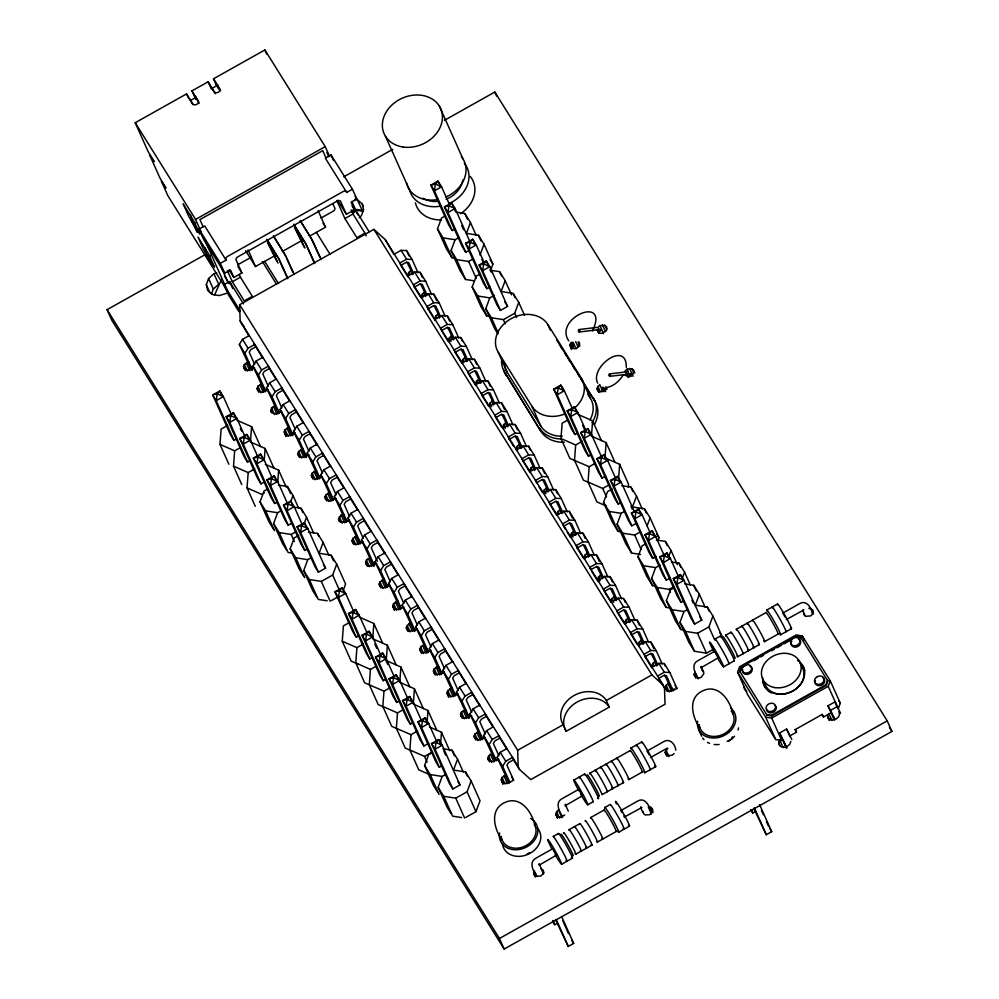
<?xml version="1.0" encoding="UTF-8"?>
<svg xmlns="http://www.w3.org/2000/svg" width="999" height="999" viewBox="0 0 999 999"><rect width="100%" height="100%" fill="white"/><g stroke="black" fill="none" stroke-linecap="round" stroke-linejoin="round"><path stroke-width="1.5" d="M536.513 876.135C533.179 871.153 528.508 861.862 536.038 858.104L552.872 848.663L553.546 850.299M541.57 869.255L539.11 863.735L539.01 865.246L556.493 855.144L552.872 848.663M562.637 816.658C559.303 811.675 554.632 802.384 562.162 798.626L578.995 789.185L579.67 790.821M565.409 805.019L565.134 805.768L582.617 795.666L578.995 789.185M698.426 678.696C695.092 673.713 690.434 664.422 697.951 660.664L714.784 651.223L715.459 652.859M701.198 667.057L700.923 667.807L718.406 657.704L714.784 651.223M228.871 464.248L219.98 444.38L221.129 429.083L227.71 425.399M241.758 484.577L233.504 466.133L234.653 450.836L239.922 447.877M255.282 506.331L247.04 487.887L248.177 472.589L254.757 468.893M250.462 441.983L251.598 426.685L236.938 420.229M264.211 460.676L265.122 448.439L251.785 442.569M277.734 482.43L278.646 470.179L265.309 464.323M357.804 664.01L351.149 661.076L342.257 641.208L343.394 625.898L348.663 622.951M390.559 687.474L383.966 691.158L364.672 682.829L355.781 662.949L356.918 647.652L363.511 643.968M375.711 666.458L370.442 669.405L369.305 684.702L378.196 704.57L383.529 706.917M359.203 617.057L373.863 623.501L372.727 638.798L387.387 645.254L396.278 665.122M417.607 730.968L411.014 734.665L391.72 726.323L382.829 706.455L383.966 691.158M386.251 660.551L387.387 645.254M402.759 709.964L397.49 712.911L396.353 728.209L405.244 748.076L410.577 750.424M387.587 661.138L400.911 667.007L399.775 682.305L414.435 688.761L423.326 708.628M429.433 774.525L418.768 769.829L409.877 749.962L411.014 734.665M414.435 688.761L413.299 704.058L427.972 710.514L436.85 730.381M427.048 722.752L427.972 710.514M440.571 744.505L441.496 732.267L429.495 726.985M594.455 463.773L589.185 466.733L569.88 458.391L560.988 438.524L562.137 423.226L567.407 420.279M582.242 441.283L575.661 444.98L574.512 460.277L583.404 480.144L588.736 482.492M606.256 506.006L596.927 501.898L588.036 482.03L589.185 466.733M577.934 414.373L592.607 420.829L591.458 436.126L606.131 442.582L615.022 462.45M604.982 457.879L606.131 442.582M618.518 479.632L619.655 464.323L606.318 458.466M628.309 487.262L628.546 484.203L619.655 464.323M626.273 367.42C626.985 339.797 589.373 366.945 597.677 383.129M598.451 330.244C598.089 332.942 602.597 330.344 599.974 329.395M226.249 293.419L219.231 295.567L212.437 294.518L207.717 290.522L206.306 284.678L208.591 278.521L213.961 273.726L216.771 272.864M211.476 293.993L213.311 289.073L218.681 284.278L213.961 273.726M252.497 368.057L248.127 370.504L244.056 368.731L243.556 366.658L244.368 364.485L248.739 362.038M266.059 389.785L261.688 392.245L257.617 390.459L257.118 388.399L257.929 386.226L262.3 383.766M277.722 413.211L275.249 413.973L271.179 412.2L270.679 410.127L273.389 406.268L276.923 414.185M285.926 436.563L284.253 431.868L285.052 429.695L289.423 427.235M273.714 529.433L268.906 521.715L260.015 501.848L264.061 490.984L267.457 489.073M306.743 454.995L302.372 457.442L298.301 455.669L297.814 453.596L298.614 451.423L302.984 448.976M286.476 549.887L282.467 543.456L273.576 523.588L277.622 512.724L281.019 510.814M290.472 502.285L292.994 495.492L287.375 486.488L278.384 485.089M320.304 476.723L315.934 479.183L311.875 477.397L311.376 475.337L312.175 473.164L316.558 470.704M303.858 576.373L299.038 568.656L290.16 548.788L294.193 537.924L298.726 535.377M304.033 524.013L306.556 517.232L300.936 508.229L294.942 507.292M331.968 500.149L329.495 500.911L325.437 499.138L324.937 497.065L325.736 494.892L330.12 492.445M412.212 274.6L410.452 270.642L407.742 274.513L408.241 276.573M316.621 596.828L312.6 590.397L303.721 570.529L307.754 559.665L311.164 557.754M454.995 258.204L451.998 257.742L446.378 248.739L437.487 228.871L441.533 218.007L444.93 216.096M308.529 532.03L317.52 533.429L323.139 542.432L319.093 553.296L331.081 555.169L336.7 564.173L345.592 584.04L343.569 589.472M345.542 521.89L340.659 522.277L338.998 520.866L338.499 518.806L341.196 514.935L343.681 514.173M425.774 296.341L424.013 292.382L421.303 296.241L421.803 298.314M474.55 280.869L465.559 279.47L459.94 270.467L451.048 250.599L455.094 239.735L458.491 237.824M303.721 570.529L309.34 579.532L321.316 581.393L332.655 575.037L336.7 564.173M360.989 541.933L356.618 544.38L352.56 542.607L352.06 540.534L352.872 538.361L357.242 535.914M439.348 318.069L437.574 314.111L434.865 317.982L435.364 320.042M455.869 212.113L464.86 213.511L470.479 222.515L466.433 233.379L478.421 235.24L484.04 244.243L492.919 264.111L490.397 270.904M374.563 563.661L370.179 566.121L367.794 565.746L366.121 564.335L365.622 562.275L366.433 560.102L368.319 558.404L371.865 566.321M448.426 339.71L451.136 335.851L452.909 339.81M479.995 255.107L484.04 244.243M489.697 316.358L486.7 315.884L481.081 306.88L472.19 287.013L476.236 276.149L479.645 274.238M388.124 585.402L383.741 587.849L379.682 586.076L379.183 584.003L379.995 581.83L384.365 579.383M466.471 361.538L464.697 357.58L461.988 361.451L462.487 363.511M497.852 333.766L494.642 328.621L485.764 308.753L489.797 297.889L494.33 295.342M490.571 270.254L499.562 271.653L505.182 280.657L501.136 291.521L513.124 293.394L518.743 302.397L524.45 315.16M394.418 610.439L392.744 605.744L393.556 603.571L397.927 601.111M480.032 383.279L478.259 379.32L475.549 383.179L476.048 385.239M485.764 308.753L491.371 317.744L503.359 319.618L514.697 313.261L518.743 302.397M413.349 630.556L408.479 630.943L406.805 629.545L406.306 627.472L409.016 623.613L411.488 622.852M489.123 404.92L491.82 401.049L493.593 405.007M428.808 650.599L426.91 652.297L422.04 652.684L420.367 651.273L419.867 649.213L420.679 647.04L422.577 645.342L426.111 653.259M502.684 426.648L505.382 422.789L507.155 426.748M440.472 674.025L435.601 674.412L433.928 673.014L433.429 670.941L434.24 668.768L438.611 666.321M520.716 448.476L518.943 444.518L516.246 448.389L516.745 450.449M571.578 349.6L569.905 344.892L570.704 342.732M448.676 697.377L446.99 692.682L447.802 690.509L452.172 688.049M534.278 470.217L532.504 466.258L529.807 470.117L530.307 472.177M437.487 791.87L433.466 785.439L424.587 765.559L428.621 754.695L432.03 752.796M469.493 715.808L465.122 718.256L461.051 716.483L460.551 714.41L461.363 712.237L465.734 709.789M543.369 491.845L546.066 487.987L547.839 491.945M451.048 813.598L447.028 807.167L438.149 787.299L442.182 776.435L445.591 774.525M442.957 748.8L451.948 750.199L457.567 759.203L453.521 770.067L465.509 771.94L471.128 780.943L480.019 800.811L475.974 811.675L465.896 817.332M606.768 387.587L604.07 391.458L599.188 391.845L597.527 390.434L597.027 388.361L599.725 384.503L602.684 391.096M483.054 737.537L478.683 739.997L474.612 738.211L474.113 736.151L474.925 733.978L479.295 731.518M556.93 513.586L559.627 509.727L560.814 512.362M438.149 787.299L443.768 796.303L455.744 798.164L467.082 791.807L471.128 780.943M494.717 760.963L492.245 761.725L488.174 759.952L487.674 757.879L490.384 754.02L493.931 761.925M574.962 535.414L573.189 531.456L570.491 535.314L570.991 537.387M621.041 531.793L618.044 531.318L612.424 522.315L603.533 502.447L607.579 491.583L612.112 489.035M502.922 784.315L501.248 779.62L502.047 777.447L506.418 774.987M588.523 557.142L586.763 553.196L584.053 557.055L584.552 559.115M640.596 554.457L631.605 553.059L625.986 544.055L617.095 524.188L621.141 513.324L624.537 511.413M598.114 580.856L597.614 578.783L600.324 574.924L602.085 578.883M621.915 485.689L630.906 487.087L636.525 496.091L632.479 506.955L644.467 508.828L650.087 517.832L658.965 537.699L657.954 540.409M611.176 600.524L613.886 596.665L615.646 600.611M647.052 525.973L650.087 517.832M655.519 586.101L652.522 585.639L646.915 576.635L638.024 556.768L642.07 545.891L645.466 543.993M629.208 622.352L627.447 618.393L624.737 622.252L625.237 624.325M543.556 873.975L541.196 868.705L542.869 870.117L543.369 872.177L542.557 874.35L540.659 876.036L535.789 876.435L534.128 875.024L533.628 872.951L534.428 870.791M557.38 818.306L555.706 813.611L558.416 809.739L561.95 817.657M670.579 608.066L666.096 607.367L660.476 598.364L651.585 578.496L655.631 567.632L660.164 565.084M668.481 557.192L671.003 550.412L665.384 541.408L656.393 539.997M642.782 644.08L641.008 640.134L638.299 643.993L638.798 646.053M683.89 630.007L680.893 629.532L675.274 620.529L666.383 600.661L670.429 589.797L673.826 587.887M682.042 578.933L684.565 572.14L678.945 563.136L671.453 561.975M656.343 665.821L654.57 661.862L652.672 663.561L651.86 665.721L652.359 667.794M713.998 648.9L706.443 653.134L694.455 651.273L688.835 642.27L679.944 622.402L683.99 611.538L687.387 609.627M684.765 583.903L693.756 585.302L699.362 594.305L695.329 605.169L707.317 607.042L712.936 616.046L721.815 635.913L719.717 632.529M674.362 688.848L669.992 691.308L667.594 690.933L665.921 689.522L665.421 687.462L666.233 685.289L668.131 683.603L671.665 691.508M679.944 622.402L685.564 631.405L697.552 633.266L708.89 626.91L712.936 616.046M674.1 753.558L672.202 755.256L667.332 755.644L665.659 754.233L665.159 752.172L667.869 748.313M701.723 670.029L703.396 671.428L703.895 673.501L701.186 677.359L698.713 678.121L694.642 676.335L694.143 674.275L694.954 672.102L697.901 678.696M737.612 672.177L765.634 717.095L771.678 718.044L781.705 740.459L775.674 739.522L747.639 694.605L737.612 672.177L739.647 666.695L796.203 634.952L802.247 635.901L830.281 680.819L840.309 703.246L838.273 708.716L828.246 686.301L830.281 680.819M739.747 671.316L741.37 666.957L795.778 636.413L800.586 637.162L827.846 681.031L826.223 685.401L771.827 715.933L767.007 715.184L739.747 671.316L740.034 671.965L741.37 666.957M732.304 736.787L731.493 738.96L727.122 741.408M790.833 741.495L789.822 744.205L787.449 746.328L784.352 747.277L781.355 746.815L779.27 745.054L778.646 742.469L779.657 739.747L783.191 747.664M767.007 715.184L766.708 714.535L771.528 715.284L825.936 684.752L827.559 680.381L827.846 681.031M214.498 295.105L221.054 280.569A15.609 10.739 -27.8 0 0 221.491 279.483M592.532 330.894C609.889 294.056 553.071 317.994 568.768 340.896M601.96 389.598C600.973 392.769 606.405 389.635 603.034 388.986M251.448 370.254L239.36 344.393L242.495 339.335L249.263 335.539M254.633 367.857L252.073 369.28L244.917 353.284L248.039 348.226L254.807 344.43L255.856 346.778L250.774 349.638L249.213 352.16L254.695 364.41M265.01 391.995L252.922 366.121L256.056 361.064L262.824 357.267M268.194 389.585L265.634 391.021L258.479 375.025L261.601 369.967L268.369 366.171L269.418 368.519L264.335 371.366L262.774 373.901L268.256 386.151M278.571 413.723L266.483 387.862L269.618 382.804L276.386 379.008M281.755 411.326L279.196 412.749L272.04 396.753L275.175 391.695L281.93 387.899L282.979 390.247L277.897 393.107L276.336 395.629L281.818 407.879M292.133 435.464L280.045 409.59L283.179 404.533L289.947 400.736M295.317 433.054L292.757 434.49L285.602 418.494L288.736 413.436L295.492 409.64L296.541 411.988L291.458 414.835L289.897 417.37L295.379 429.62M305.694 457.192L293.606 431.331L296.74 426.273L303.509 422.477M308.878 454.795L306.318 456.218L299.163 440.222L302.297 435.164L309.053 431.368L310.115 433.716L305.02 436.575L303.459 439.098L308.941 451.348M319.255 478.933L307.168 453.059L310.302 448.002L317.07 444.205M322.44 476.523L319.88 477.959L312.724 461.963L315.859 456.905L322.627 453.109L323.676 455.457L318.581 458.304L317.02 460.839L322.502 473.089M332.842 500.686L320.754 474.825L323.888 469.767L330.644 465.971M336.026 498.289L333.466 499.725L326.311 483.728L329.433 478.671L336.201 474.875L337.25 477.222L332.168 480.069L330.607 482.604L336.076 494.842M346.403 522.427L334.315 496.553L337.45 491.496L344.205 487.699M349.588 520.017L347.028 521.453L339.872 505.457L342.994 500.399L349.762 496.603L350.811 498.951L345.729 501.81L344.168 504.333L349.638 516.583M359.965 544.155L347.877 518.294L351.011 513.236L357.767 509.44M363.149 541.758L360.589 543.194L353.434 527.197L356.556 522.14L363.324 518.344L364.373 520.691L359.29 523.538L357.729 526.073L363.211 538.311M373.526 565.896L361.438 540.022L364.573 534.964L371.341 531.168M376.71 563.486L374.15 564.922L366.995 548.926L370.117 543.868L376.885 540.072L377.934 542.42L372.852 545.279L371.291 547.802L377.372 561.413M387.088 587.624L375 561.763L378.134 556.705L384.902 552.909M390.272 585.227L387.712 586.663L380.557 570.666L383.691 565.609L390.447 561.8L391.496 564.16L386.413 567.007L384.852 569.542L390.334 581.78M400.649 609.365L388.561 583.491L391.695 578.433L398.464 574.637M403.833 606.955L401.273 608.391L394.118 592.395L397.252 587.337L404.008 583.541L405.057 585.889L399.975 588.748L398.414 591.271L403.896 603.521M414.21 631.093L402.122 605.232L405.257 600.174L412.025 596.378M417.395 628.696L414.835 630.132L407.679 614.135L410.814 609.078L417.57 605.269L418.631 607.617L413.536 610.476L411.975 613.011L417.457 625.249M427.772 652.834L415.684 626.96L418.818 621.902L425.586 618.106M430.956 650.424L428.396 651.86L421.241 635.864L424.375 630.806L431.143 627.01L432.192 629.358L427.097 632.217L425.537 634.74L431.019 646.99M441.346 674.562L429.258 648.701L432.38 643.643L439.148 639.847M444.518 672.165L441.958 673.601L434.802 657.592L437.937 652.547L444.705 648.738L445.754 651.086L440.659 653.945L439.098 656.468L444.58 668.718M454.907 696.303L442.819 670.429L445.941 665.371L452.709 661.575M458.079 693.893L455.519 695.329L448.364 679.332L451.498 674.275L458.266 670.479L459.315 672.827L454.233 675.686L452.659 678.209L458.141 690.459M468.481 718.069L456.393 692.195L459.528 687.137L466.283 683.341M471.665 715.659L469.105 717.095L461.95 701.098L465.072 696.041L471.84 692.245L472.889 694.592L467.807 697.439L466.246 699.974L471.728 712.225M482.042 739.797L469.955 713.935L473.089 708.878L479.857 705.082M485.227 737.399L482.667 738.823L475.512 722.826L478.633 717.769L485.402 713.973L486.451 716.32L481.368 719.18L479.807 721.703L485.289 733.953M494.98 760.139L483.516 735.664L486.65 730.606L493.419 726.81M498.788 759.128L496.228 760.564L489.073 744.567L492.207 739.51L498.963 735.714L500.012 738.061L494.93 740.908L493.369 743.443L498.851 755.694M509.165 783.266L497.077 757.404L500.212 752.347L506.98 748.551M509.79 782.292L502.634 766.295L505.769 761.238L512.524 757.442L513.573 759.789L508.491 762.649L506.93 765.172L513.623 780.144L509.79 782.292L507.967 779.37L509.203 782.142M623.051 375.262C619.293 380.994 613.798 386.163 606.855 387.487M629.32 374.126C627.647 377.709 633.953 374.063 629.87 373.813M359.178 217.732L361.326 215.809L363.611 209.665L362.2 203.821L357.467 199.825L354.757 199.4M293.182 433.254L288.811 435.714L284.74 433.928M598.076 327.372L599.974 325.674L604.845 325.287L606.505 326.698L607.005 328.758L606.206 330.931L601.823 333.391L599.437 333.017L597.764 331.606L597.265 329.545L599.038 333.491M634.815 372.802L631.967 368.756L627.097 369.143L625.199 370.841L628.146 377.435M455.931 694.068L451.56 696.528L447.49 694.742M564.647 814.997L560.264 817.457L556.206 815.671M227.372 291.059L167.844 195.667L161.351 181.156L165.959 188.062L159.877 177.859L149.563 154.783L154.158 161.688L148.077 151.486L135.215 122.727L186.588 93.894L192.732 103.734A3.097 2.51 -24.1 0 0 196.753 104.371A3.097 2.51 -24.1 0 0 198.114 100.712L191.97 90.872L208.129 81.806L214.273 91.646A3.097 2.51 -24.1 0 0 218.306 92.27A3.097 2.51 -24.1 0 0 219.655 88.624L213.524 78.784L264.885 49.95L325.224 146.641L329.62 156.456M190.784 100.287L196.204 97.24M211.126 88.874L217.907 85.065M201.199 232.043L195.554 219.418L325.224 146.641M199.538 230.819L197.253 232.105L193.569 223.863L195.854 222.577M224.75 273.177L203.384 238.948L198.988 229.133L204.708 225.924L226.061 260.152L220.354 263.349L224.75 273.177L230.457 269.98L233.816 277.497L241.895 272.964L236.064 259.902A3.097 1.798 -32 0 1 238.012 256.743L337.125 201.111A3.097 1.798 -32 0 1 340.559 201.249L346.403 214.31L354.483 209.765L351.111 202.248L356.83 199.051L352.435 189.223L331.069 154.995L325.362 158.204L346.715 192.42L352.435 189.223M444.48 120.292L494.817 92.045L887.212 720.866L891.932 731.418L504.183 949.05L111.788 320.229L107.068 309.678L206.393 253.933M343.806 176.798L392.782 149.313M205.469 248.152L205.644 252.547L212 265.072L208.316 256.83L210.602 255.544M237.737 264.785L250.911 257.392M321.054 218.019L332.904 211.363A3.097 1.798 -32 0 0 334.852 208.204L332.954 203.946M245.617 250.662L255.507 266.521L275.549 255.269M282.355 251.448L302.759 239.997M309.565 236.176L325.524 227.21L318.132 210.677M238.936 311.663L228.259 294.543L223.863 284.715L229.57 281.518L243.531 303.896M352.51 212.512L355.944 210.589L369.081 231.656M240.409 277.198L252.372 296.366L244.293 300.911L232.33 281.743L240.409 277.198L239.173 274.45M352.997 214.011L364.947 233.179L356.868 237.712L344.905 218.544L352.997 214.011L351.149 209.877M248.888 335.776L240.147 320.929L239.635 304.72L373.888 229.358L385.177 239.535L663.199 685.089L664.51 688.024L665.034 704.233L530.769 779.595L519.492 769.43L513.711 760.177M394.28 254.133L401.049 250.337L406.543 250.549L412.088 259.453L418.057 272.789M449.163 203.808L441.546 186.788L438.012 181.106L430.869 185.115L448.638 224.862L452.185 230.532L454.557 229.196M412.088 259.453L406.605 259.228L399.837 263.037L400.886 265.384L405.969 262.525L408.716 262.637L413.586 273.526M407.842 275.861L414.61 272.065L420.104 272.29L425.661 281.194L431.618 294.518M470.342 242.582L455.107 208.516L451.573 202.847L444.43 206.855L462.2 246.591L465.746 252.26L469.318 250.262M425.661 281.194L420.167 280.969L413.399 284.765L414.448 287.113L419.53 284.265L422.277 284.365L427.147 295.254M451.048 250.599L456.668 259.603L468.656 261.476L473.189 258.928M421.416 297.602L428.171 293.806L433.666 294.018L439.223 302.922L445.179 316.258M439.223 302.922L433.728 302.697L426.96 306.506L428.009 308.853L433.104 305.994L435.839 306.106L440.709 316.995M484.503 263.374L476.248 244.93L472.714 239.261L465.571 243.269L483.341 283.004L486.888 288.674L490.459 286.676M434.977 319.33L441.733 315.534L447.227 315.759L452.784 324.663L458.741 337.987M230.969 413.661L223.351 396.628L219.817 390.959L212.675 394.967L230.457 434.702L233.991 440.372L236.376 439.036M452.784 324.663L447.29 324.438L440.522 328.234L441.57 330.582L446.665 327.722L449.4 327.834L454.27 338.723M500.449 310.414L507.592 306.406L489.81 266.658L486.276 260.989L479.133 264.997L496.915 304.732L500.449 310.414L482.667 270.667L479.133 264.997L483.641 263.948L486.276 260.989L488.811 266.671M448.551 341.096L455.319 337.3L460.814 337.525L466.358 346.416L472.327 359.752M244.493 435.402L236.875 418.381L233.341 412.699L226.199 416.708L243.981 456.456L247.515 462.125L249.9 460.789M466.358 346.416L460.876 346.203L454.108 350L455.157 352.347L460.239 349.488L462.987 349.6L467.857 360.489M462.112 362.837L468.881 359.041L474.375 359.253L479.92 368.156L485.889 381.481M257.392 455.744L250.399 440.134L246.865 434.453L239.723 438.461L257.505 478.209L261.039 483.878L264.61 481.868M479.92 368.156L474.438 367.932L467.669 371.728L468.718 374.076L473.801 371.228L476.548 371.341L481.418 382.217M475.674 384.565L482.442 380.769L487.937 380.994L493.481 389.885L499.45 403.221M272.315 478.209L264.073 459.765L260.527 454.095L253.384 458.104L271.166 497.839L274.7 503.508L277.085 502.172M493.481 389.885L487.999 389.672L481.231 393.469L482.28 395.816L487.362 392.957L490.109 393.069L494.98 403.958M489.235 406.306L496.003 402.51L501.498 402.722L507.042 411.625L513.011 424.95M287.15 502.784L277.635 481.493L274.088 475.824L266.945 479.832L284.727 519.567L288.261 525.249L291.833 523.239M507.042 411.625L501.56 411.401L494.792 415.197L495.841 417.545L500.924 414.697L503.671 414.81L508.541 425.686M273.576 523.588L279.196 532.592L291.184 534.453L295.716 531.905M502.797 428.034L509.565 424.238L515.059 424.463L520.604 433.354L526.573 446.69M302.46 525.162L294.205 506.705L290.672 501.036L283.529 505.044L301.311 544.78L304.845 550.449L307.23 549.113M520.604 433.354L515.122 433.141L508.354 436.938L509.403 439.285L514.485 436.426L517.232 436.538L522.102 447.427M516.358 449.775L523.126 445.979L528.621 446.191L534.178 455.094L540.134 468.419M318.406 572.19L325.549 568.181L307.767 528.446L304.233 522.764L297.09 526.773L314.872 566.52L318.406 572.19L300.637 532.455L297.09 526.773L301.598 525.736L304.233 522.764L306.768 528.446M534.178 455.094L528.683 454.87L521.915 458.666L522.964 461.014L528.046 458.166L530.794 458.279L535.664 469.155M572.614 409.215L564.36 390.771L560.826 385.102L553.683 389.111L571.453 428.846L574.999 434.515L577.372 433.179M529.932 471.503L536.688 467.707L542.182 467.932L547.739 476.823L553.696 490.159M547.739 476.823L542.245 476.61L535.476 480.407L536.525 482.754L541.62 479.895L544.355 480.007L549.225 490.896M331.468 600.561L337.762 597.027M586.138 430.969L577.884 412.525L574.35 406.843L567.207 410.851L584.977 450.599L588.523 456.268L590.896 454.932M543.493 493.244L550.249 489.448L555.744 489.66L561.301 498.563L567.257 511.888M561.301 498.563L555.806 498.339L549.038 502.135L550.087 504.483L555.182 501.635L557.917 501.748L562.787 512.624M601.573 456.98L591.408 434.278L587.874 428.596L580.731 432.604L598.501 472.352L602.047 478.022L605.619 476.011M557.055 514.972L563.811 511.176L569.305 511.401L574.862 520.292L580.819 533.628M353.883 611.9L345.629 593.443L342.083 587.774L334.94 591.783L352.722 631.518L356.256 637.187L358.641 635.851M574.862 520.292L569.368 520.079L562.599 523.876L563.648 526.223L568.743 523.364L571.478 523.476L576.348 534.365M615.209 477.397L607.592 460.364L604.058 454.695L596.915 458.703L614.685 498.439L618.231 504.108L620.604 502.772M570.616 536.713L577.385 532.917L582.867 533.129L588.423 542.032L594.38 555.357M367.407 633.653L359.153 615.197L355.607 609.527L348.464 613.536L366.246 653.271L369.78 658.94L372.165 657.604M588.423 542.032L582.929 541.808L576.161 545.604L577.222 547.952L582.305 545.104L585.052 545.217L589.922 556.093M634.49 511.9L621.153 482.092L617.619 476.423L610.476 480.432L628.246 520.167L631.793 525.849L636.55 523.176M584.19 558.466L590.958 554.67L596.453 554.895L601.997 563.798L607.966 577.122M617.095 524.188L622.714 533.191L634.702 535.052L640.371 531.868M380.931 655.394L372.677 636.95L369.131 631.281L362 635.289L379.77 675.024L383.304 680.694L385.689 679.357M601.997 563.798L596.515 563.573L589.747 567.37L590.796 569.717L595.879 566.87L598.626 566.97L603.496 577.859M597.752 580.207L604.52 576.411L610.014 576.623L615.559 585.526L621.528 598.863M650.324 533.129L642.082 514.672L638.536 509.003L631.393 513.011L649.175 552.747L652.709 558.429L656.281 556.418M394.455 677.147L386.201 658.703L382.654 653.034L375.524 657.042L393.294 696.778L396.828 702.447L399.213 701.111M615.559 585.526L610.077 585.314L603.309 589.11L604.358 591.458L609.44 588.598L612.187 588.711L617.057 599.6M611.313 601.935L618.081 598.139L623.576 598.364L629.12 607.267L635.089 620.591M663.898 554.857L655.644 536.413L652.097 530.744L644.954 534.752L662.737 574.487L666.271 580.157L669.842 578.159M407.979 698.9L399.725 680.456L396.178 674.787L389.048 678.796L406.818 718.531L410.364 724.2L412.737 722.864M629.12 607.267L623.638 607.042L616.87 610.839L617.919 613.186L623.001 610.339L625.749 610.439L630.619 621.328M651.585 578.496L657.205 587.499L669.193 589.36L673.726 586.825M624.875 623.676L631.643 619.88L637.137 620.092L642.694 628.995L648.651 642.332M421.503 720.654L413.249 702.21L409.702 696.528L402.572 700.536L420.342 740.284L423.888 745.953L428.646 743.281M678.696 577.035L670.441 558.578L666.907 552.909L659.765 556.918L677.534 596.653L681.081 602.322L683.453 600.986M642.694 628.995L637.2 628.771L630.431 632.579L631.48 634.927L636.563 632.067L639.31 632.18L644.18 643.069M638.448 645.404L645.204 641.608L650.699 641.833L656.256 650.736L662.212 664.06M436.888 741.932L428.633 723.476L425.099 717.806L417.957 721.815L435.739 761.55L439.273 767.232L441.658 765.896M694.642 624.063L701.785 620.054L684.003 580.319L680.469 574.637L673.326 578.646L691.096 618.393L694.642 624.063L676.86 584.328L673.326 578.646L677.834 577.609L680.469 574.637L682.367 578.896M643.993 654.308L650.761 650.511L656.256 650.736M645.042 656.655L650.137 653.808L652.871 653.908L657.742 664.797M652.01 667.145L658.766 663.348L664.26 663.561L669.817 672.464L676.972 688.461L673.139 690.621L671.303 687.687L672.552 690.471M714.972 639.123L720.354 636.101M766.683 610.102L777.447 604.058M519.492 769.43L518.169 766.483L517.657 750.274L563.236 724.687A24.763 20.105 -24.1 0 1 574.1 695.479A24.763 20.105 -24.1 0 1 606.331 700.499L651.91 674.912L663.199 685.089M725.574 635.289L730.968 632.267M736.35 629.245L765.971 612.612A12.375 0.799 60.7 0 1 772.989 623.301A12.375 0.799 60.7 0 1 777.934 634.028M452.834 788.96L459.977 784.952L442.195 745.217L438.661 739.547L431.518 743.556L449.3 783.291L452.834 788.96L435.064 749.225L431.518 743.556L436.026 742.507L438.661 739.547L440.571 743.805M657.554 676.048L664.323 672.24L669.817 672.464M658.603 678.396L663.698 675.536L666.433 675.649L673.139 690.621M563.236 724.687L566.183 731.28L609.278 707.092L606.331 700.499M786.288 619.592L803.82 609.927L803.146 609.939M737.774 656.705L759.327 644.605M764.71 641.583L778.171 634.028M723.613 666.77L734.377 660.726M780.706 634.727L791.483 628.683M743.019 666.845L745.741 665.309M753.895 660.739L757.979 658.441M760.701 656.917L763.423 655.394M771.578 650.811L774.3 649.275M777.022 647.752L781.106 645.466M783.828 643.943L791.982 639.36M573.788 780.107L584.565 774.063M630.893 748.064L641.658 742.02M589.785 773.251L630.182 750.574M650.499 757.554L667.095 748.239M623.526 782.567L601.985 794.667A12.375 0.799 60.7 0 0 595.204 781.143A12.375 0.799 60.7 0 0 589.959 773.988M628.92 779.545L642.382 771.99M587.812 804.732L593.206 801.71M644.917 772.689L655.694 766.645M558.441 833.541L553.046 836.563A14.236 0.924 60.7 0 1 562.012 850.474A14.236 0.924 60.7 0 1 566.071 860.364M604.757 807.542L610.152 804.52A14.236 0.924 60.7 0 1 619.105 818.431A14.236 0.924 60.7 0 1 623.176 828.321M569.043 829.707L579.82 823.663M590.596 817.607L604.058 810.052M526.985 854.12L529.682 852.609M771.678 718.044L828.246 686.301M624.375 817.032L641.87 807.492L640.559 806.967M786.363 748.064L779.607 732.966L786.613 729.033L791.807 739.472M834.128 719.555L827.984 705.806L834.977 701.885L840.571 713.199M834.789 719.842L830.531 710.339L837.537 706.405M575.861 854.145L592.02 845.079M597.402 842.045L616.258 831.468M789.797 735.926L796.528 732.155L795.341 729.507L822.277 714.397L823.463 717.032L831.543 712.499M561.688 864.21L572.464 858.166M618.793 832.167L629.557 826.123M504.183 949.05L499.463 938.498L887.212 720.866M750.749 809.752L752.746 812.961L755.444 811.45M552.722 921.503L554.72 924.712L557.417 923.201M754.183 809.265L766.308 834.702L771.703 831.68L759.627 804.682M555.519 919.604L568.281 946.44L573.676 943.418L561.6 916.433M264.335 492.857L261.701 494.33L247.04 487.887M588.036 482.03L602.709 488.474L609.29 484.79M409.877 749.962L424.538 756.418L432.442 751.985M399.787 608.828L397.302 609.59L393.244 607.804M508.279 782.704L505.806 783.466L501.735 781.68M597.102 327.36L578.995 329.545L578.171 330.794L579.158 332.005L597.265 329.832M579.158 332.005L579.969 330.756L578.995 329.545M627.622 371.728L609.515 373.901L608.691 375.162L609.677 376.373L627.784 374.2M609.677 376.373L610.489 375.124L609.515 373.901M797.264 637.25L800.886 637.812L800.586 637.162M437.487 228.871L443.106 237.874L455.094 239.735M472.19 287.013L477.809 296.016L489.797 297.889M603.533 502.447L609.153 511.451L621.141 513.324M638.024 556.768L643.643 565.759L655.631 567.632M260.015 501.848L265.634 510.851L277.622 512.724M808.778 608.216L812.849 610.002L813.348 612.062L812.537 614.235L810.639 615.921L805.768 616.308L804.095 614.909L803.608 612.837M666.383 600.661L672.002 609.665L683.99 611.538M291.071 552.922L288.087 552.459L279.196 532.592M290.16 548.788L295.779 557.792L307.754 559.665M327.21 600.799L318.219 599.4L309.34 579.532M643.081 811.525L643.581 813.586L645.254 814.997L650.124 814.61L652.822 810.738L652.322 808.678L650.661 807.267L648.264 806.892L651.211 813.486M424.587 765.559L430.194 774.562L442.182 776.435M461.638 817.569L452.647 816.171L443.768 796.303M353.271 209.565L363.324 211.413M572.827 344.63L573.438 346.104L571.366 346.266M560.988 438.524L575.661 444.98M219.98 444.38L234.653 450.836M233.504 466.133L248.177 472.589M342.257 641.208L356.918 647.652M355.781 662.949L370.442 669.405M382.829 706.455L397.49 712.911M628.696 373.876L629.807 373.564L628.071 373.239M597.839 329.32L599.288 329.208L598.001 329.32M571.952 342.12L572.052 343.656L571.915 342.582M718.406 657.704L716.807 655.319M582.479 795.554L581.018 793.281M556.493 855.144L553.946 851.086M211.676 262.637L214.56 267.133M624.887 375.075L628.945 376.86L631.43 376.099L634.128 372.227L633.641 370.167M570.404 346.965L574.462 348.751L576.935 347.989L578.833 346.291L579.645 344.118L579.145 342.058M829.707 720.404L827.347 715.134L827.971 717.719L830.069 719.48L833.054 719.942L836.163 718.993L838.536 716.87L839.547 714.16L838.923 711.575M746.64 691.183L744.555 689.41L743.93 686.825M241.458 323.876L243.719 325.911M556.793 340.047L594.73 400.961A30.957 25.137 -24.1 0 1 594.417 424.513M214.448 267.033L208.779 254.32L197.977 237.038L203.359 249.163L208.379 257.367M783.228 613.848L782.716 613.161L799.45 603.708C806.143 599.462 811.588 607.567 812.224 613.623M647.439 751.81L646.927 751.123L663.661 741.67C669.617 737.799 675.349 744.243 675.811 750.199M889.447 727.447L891.932 731.418M838.661 700.599L840.309 703.246M821.815 714.397L823.463 717.032M562.35 436.176A28.472 23.127 -24.1 0 1 540.759 425.999L507.18 372.202L498.339 352.41A28.472 23.127 -24.1 0 1 510.826 318.818A28.472 23.127 -24.1 0 1 547.889 324.6L581.468 378.396L590.322 398.189A28.472 23.127 -24.1 0 1 590.034 419.842M560.014 345.342L562.437 349.225M564.86 353.109L566.47 355.694M568.094 358.279L570.504 362.162M572.927 366.046L575.349 369.917M577.772 373.801L579.383 376.386M581.006 378.983L594.73 400.961M587.862 394.255L590.322 398.189M794.879 729.52L796.528 732.155M490.109 259.615L492.919 264.111M656.867 534.315L658.965 537.699M504.757 301.86L507.592 306.406M699.662 616.645L701.785 620.054M498.339 352.41L531.905 406.218L540.759 425.999M501.61 359.565A30.957 25.137 -24.1 0 0 504.682 372.277L540.859 431.206A30.957 25.137 -24.1 0 0 564.323 442.257M504.682 372.277L540.859 431.206M769.692 828.471L771.703 831.68M675.149 685.539L676.972 688.461M401.049 250.337L406.605 259.228M414.61 272.065L420.167 280.969M428.171 293.806L433.728 302.697M441.733 315.534L447.29 324.438M455.319 337.3L460.876 346.203M468.881 359.041L474.438 367.932M482.442 380.769L487.999 389.672M496.003 402.51L501.56 411.401M509.565 424.238L515.122 433.141M523.126 445.979L528.683 454.87M536.688 467.707L542.245 476.61M550.249 489.448L555.806 498.339M563.811 511.176L569.368 520.079M577.385 532.917L582.929 541.808M590.958 554.67L596.515 563.573M604.52 576.411L610.077 585.314M618.081 598.139L623.638 607.042M631.643 619.88L637.2 628.771M645.204 641.608L650.761 650.511M658.766 663.348L664.323 672.24M425.249 293.369L420.379 283.641M438.811 315.097L433.941 305.369M493.081 402.073L488.211 392.332M547.327 489.011L542.457 479.27M588.011 554.208L583.141 544.48M601.598 575.973L596.728 566.246M393.918 254.37L385.177 239.535M401.336 266.271L407.942 276.848M413.711 286.101L420.317 296.678M427.734 308.579L435.164 320.479M441.77 331.056L448.364 341.633M454.97 352.21L461.563 362.787M468.993 374.687L475.586 385.264M482.192 395.841L488.786 406.418M496.216 418.319L501.985 427.572M508.591 438.149L513.536 446.078M522.614 460.626L530.044 472.515M539.11 487.062L542.42 492.357M549.837 504.245L556.443 514.822M563.861 526.723L565.509 529.37M567.17 532.017L570.466 537.3M577.06 547.877L583.666 558.453M591.92 571.678L597.689 580.931M605.119 592.832L610.889 602.085M617.494 612.662L624.088 623.239M630.694 633.816L637.287 644.392M644.717 656.293L652.135 668.194M658.741 678.771L664.51 688.024M355.182 196.416L356.83 199.051M373.888 229.358L651.91 674.912M352.085 205.931L354.483 209.765M337.625 200.25L346.403 214.31M323.052 223.252L325.524 227.21M316.371 232.355L330.232 254.57M220.604 90.722L216.159 83.604L218.606 89.086M300.337 220.592L312.587 240.559L321.154 259.303M300.274 220.954L310.989 238.137M210.764 86.626L215.21 93.744M293.868 224.213L306.119 244.181L314.685 262.937M293.806 224.575L305.569 243.606L314.623 263.624M189.223 98.714L192.919 104.645M273.401 235.702L285.652 255.669L294.218 274.425M274.151 237.362L284.066 253.259M266.945 239.335L279.196 259.303L287.749 278.047M266.87 239.698L278.634 258.716L287.687 278.746M264.66 261.376L278.521 283.591M262.4 261.576L276.336 283.891M237.912 266.571L241.895 272.964M229.033 269.83L233.816 277.497M135.215 122.727L195.554 219.418M198.988 229.133L220.354 263.349M190.722 215.172L190.896 219.58L193.569 223.863M197.253 232.105L190.896 219.58M224.375 275.911L229.283 283.791M239.635 304.72L517.657 750.274M205.644 252.547L208.316 256.83M223.863 284.715L240.284 311.051M240.147 320.929L518.169 766.483M253.833 343.706L262.912 358.241M268.681 367.507L276.111 379.395M281.88 388.661L290.135 401.873M295.08 409.815L303.334 423.027M309.94 433.603L317.357 445.504M322.09 452.909L330.557 466.658M337.163 477.235L343.756 487.812M350.362 498.389L357.792 510.289M363.561 519.542L370.991 531.443M377.585 542.02L385.015 553.921M389.91 561.613L398.214 575.074M403.983 584.328L412.237 597.552M418.007 606.805L425.437 618.706M431.206 627.959L439.46 641.183M445.242 650.436L452.659 662.337M457.729 670.279L465.859 683.491M472.465 694.068L479.882 705.968M485.664 715.222L493.081 727.122M498.863 736.375L507.117 749.6M242.495 339.335L248.039 348.226M256.056 361.064L261.601 369.967M269.618 382.804L275.175 391.695M283.179 404.533L288.736 413.436M296.74 426.273L302.297 435.164M310.302 448.002L315.859 456.905M323.888 469.767L329.433 478.671M337.45 491.496L342.994 500.399M351.011 513.236L356.556 522.14M364.573 534.964L370.117 543.868M378.134 556.705L383.691 565.609M391.695 578.433L397.252 587.337M405.257 600.174L410.814 609.078M418.818 621.902L424.375 630.806M432.38 643.643L437.937 652.547M445.941 665.371L451.498 674.275M459.528 687.137L465.072 696.041M473.089 708.878L478.633 717.769M486.65 730.606L492.207 739.51M500.212 752.347L505.769 761.238M511.8 777.222L513.623 780.144M239.36 344.393L244.917 353.284M252.922 366.121L258.479 375.025M266.483 387.862L272.04 396.753M280.045 409.59L285.602 418.494M293.606 431.331L299.163 440.222M307.168 453.059L312.724 461.963M320.754 474.825L326.311 483.728M334.315 496.553L339.872 505.457M347.877 518.294L353.434 527.197M361.438 540.022L366.995 548.926M375 561.763L380.557 570.666M388.561 583.491L394.118 592.395M402.122 605.232L407.679 614.135M415.684 626.96L421.241 635.864M429.258 648.701L434.802 657.592M442.819 670.429L448.364 679.332M456.393 692.195L461.95 701.098M469.955 713.935L475.512 722.826M483.516 735.664L489.073 744.567M497.077 757.404L502.634 766.295M252.073 369.28L250.25 366.358L252.11 370.529M265.634 391.021L263.811 388.099L265.047 390.871M279.196 412.749L277.372 409.827L278.609 412.599M292.757 434.49L290.934 431.568L292.794 435.726M306.318 456.218L304.495 453.296L306.356 457.467M319.88 477.959L318.057 475.037L319.293 477.809M333.466 499.725L331.643 496.79L332.879 499.575M347.028 521.453L345.204 518.531L346.441 521.303M360.589 543.194L358.766 540.259L360.002 543.044M374.15 564.922L372.327 562L374.188 566.158M387.712 586.663L385.889 583.728L387.125 586.513M401.273 608.391L399.45 605.469L400.686 608.241M414.835 630.132L413.012 627.197L414.872 631.368M428.396 651.86L426.573 648.938L427.809 651.71M441.958 673.601L440.134 670.666L441.383 673.451M455.519 695.329L453.696 692.407L454.945 695.179M469.105 717.095L467.282 714.173L469.143 718.331M482.667 738.823L480.844 735.901L482.08 738.673M496.228 760.564L494.405 757.642L495.641 760.414M571.665 940.209L573.676 943.418M323.426 564.772L325.549 568.181M457.854 781.555L459.977 784.952M107.068 309.678L499.463 938.498M827.984 705.806L830.531 710.339M779.607 732.966L786.7 747.639M783.616 614.46L785.014 616.87M647.827 752.422L649.225 754.832M622.152 812.637L620.804 810.601L637.524 801.148C645.679 796.253 650.249 807.779 651.56 813.848M311.251 238.574L319.817 257.155M284.315 253.696L285.889 256.656M715.871 653.646L716.333 654.482M580.082 791.608L580.531 792.444M195.841 99.425L191.97 90.872M623.9 815.833L624.338 816.832M811.176 608.591L813.536 613.861M802.684 610.414L805.144 615.921M834.977 701.885L838.086 708.828M825.936 684.752L826.223 685.401M802.247 635.901L804.133 640.097M833.091 715.571L834.864 719.53M795.778 636.413L796.066 637.062M828.945 713.736L831.905 720.329M827.971 717.719L829.158 720.354M631.967 368.756L633.741 372.714M629.57 368.381L633.116 376.298M627.097 369.143L628.271 371.778M786.613 729.033L789.709 735.976M604.845 325.287L606.605 329.245M602.447 324.912L605.394 331.506M599.974 325.674L603.508 333.591M494.817 92.045L496.59 95.991M783.204 740.271L786.75 748.189M771.528 715.284L771.827 715.933M778.646 742.469L780.419 746.428M765.634 717.095L775.674 739.522M707.317 607.042L709.215 611.301M699.362 594.305L705.082 607.08M605.781 386.75L606.955 389.385M693.756 585.302L696.291 590.983M603.97 387.699L605.744 391.658M684.565 572.14L690.284 584.914M708.89 626.91L714.597 639.685M678.945 563.136L680.856 567.395M578.071 341.97L579.832 345.916M597.827 386.201L600.187 391.471M671.003 550.412L677.347 564.597M597.027 388.361L598.801 392.32M691.895 600.187L693.156 603.021M665.384 541.408L667.295 545.666M575.674 341.596L578.034 346.865M573.189 342.357L576.148 348.951M669.442 558.578L666.907 552.909L664.273 555.869L663.299 562.587L681.081 602.322M571.303 344.043L573.064 348.002M644.467 508.828L646.365 513.086M569.905 344.892L571.665 348.851M636.525 496.091L642.232 508.866M654.645 536.413L652.097 530.744L649.462 533.703L648.501 540.422L666.271 580.157M697.552 633.266L706.443 653.134M733.141 714.185C730.344 700.948 718.93 683.628 703.221 690.596C687.262 697.452 691.932 717.082 700.137 728.333M630.906 487.087L632.804 491.346M640.446 513.261L638.536 509.003L635.901 511.963L634.939 518.681L652.709 558.429M558.541 342.045L559.527 344.243M669.193 589.36L670.454 592.207M592.607 420.829L601.498 440.696M619.517 480.681L617.619 476.423L614.984 479.383L614.01 486.101L631.793 525.849M630.943 506.231L632.217 509.065M685.564 631.405L694.455 651.273M701.023 666.296L703.496 671.815M547.889 324.6L550.424 330.244M606.593 460.364L604.058 454.695L601.423 457.654L600.449 464.373L618.231 504.108M672.002 609.665L680.893 629.532M761.463 810.476L763.348 814.697M766.508 821.752L768.393 825.986M590.409 434.278L587.874 428.596L585.239 431.556L584.265 438.274L602.047 478.022M634.702 535.052L641.058 549.25M657.205 587.499L666.096 607.367M754.245 807.704L766.308 834.702M694.143 674.275L695.916 678.234M576.248 411.101L574.35 406.843L571.715 409.815L570.741 416.533L588.523 456.268M582.604 425.299L584.502 429.558M439.323 106.044L462.924 158.804M643.643 565.759L652.522 585.639M751.485 810.139L752.746 812.961M563.361 390.771L560.826 385.102L558.191 388.062L557.217 394.78L574.999 434.515M602.709 488.474L606.518 496.99M622.714 533.191L631.605 553.059M513.124 293.394L515.022 297.652M609.153 511.451L618.044 531.318M505.182 280.657L511.525 294.855M499.562 271.653L501.461 275.911M514.697 313.261L516.608 317.52M478.421 235.24L480.956 240.921M698.676 729.62L701.635 736.213M470.479 222.515L476.186 235.289M490.084 269.505L491.358 272.34M464.86 213.511L467.395 219.181M664.26 663.561L665.446 666.233M481.893 259.365L483.803 263.624M474.612 243.519L472.714 239.261L470.079 242.22L469.105 248.938L486.888 288.674M650.699 641.833L653.683 648.501M671.89 690.197L664.535 674.912M455.382 211.363L451.573 202.847L448.938 205.806L447.964 212.525L465.746 252.26M461.725 225.549L463.636 229.807M503.359 319.618L505.269 323.876M637.137 620.092L639.522 625.424M666.233 685.289L669.18 691.882M657.092 665.684L650.973 653.184M665.421 687.462L667.195 691.42M440.547 186.788L438.012 181.106L435.377 184.078L434.403 190.797L452.185 230.532M624.175 599.7L625.362 602.36M652.672 663.561L653.846 666.196M643.518 643.955L637.412 631.443M610.014 576.623L612.399 581.955M639.11 641.82L640.284 644.455M468.656 261.476L476.273 278.496M629.957 622.215L623.851 609.715M491.371 317.744L498.364 333.366M596.453 554.895L599.425 561.563M625.549 620.092L626.723 622.727M616.395 600.486L610.289 587.974M477.809 296.016L486.7 315.884M582.867 533.129L585.252 538.461M611.987 598.351L613.761 602.31M456.668 259.603L465.559 279.47M569.305 511.401L572.29 518.056M598.426 576.623L600.187 580.581M597.614 578.783L598.801 581.43M443.106 237.874L451.998 257.742M555.744 489.66L557.529 493.656M584.865 554.882L586.038 557.517M575.699 535.252L569.58 522.739M542.182 467.932L544.567 473.264M571.303 533.154L573.064 537.112M562.137 513.511L556.018 501.011M665.971 749.999L668.918 756.593M528.621 446.191L530.407 450.187M557.742 511.413L558.916 514.048M665.159 752.172L666.932 756.131M515.059 424.463L517.445 429.795M544.168 489.685L545.941 493.643M535.014 470.042L528.896 457.542M385.464 136.289L409.066 189.036M501.498 402.722L504.47 409.39M530.606 467.944L531.793 470.579M521.441 448.314L515.334 435.801M487.937 380.994L490.322 386.326M517.045 446.216L518.231 448.851M507.879 426.573L501.773 414.073M474.375 359.253L476.76 364.585M503.484 424.475L505.257 428.434M460.814 337.525L462.599 341.521M489.922 402.747L491.695 406.705M480.756 383.104L474.65 370.604M447.227 315.759L449.612 321.091M476.361 381.006L477.547 383.641M467.195 361.376L461.088 348.863M433.666 294.018L436.65 300.687M462.799 359.278L463.986 361.913M453.621 339.61L447.502 327.11M420.104 272.29L422.49 277.622M449.238 337.537L451.011 341.496M406.543 250.549L408.928 255.881M435.676 315.809L436.85 318.444M422.115 294.068L423.289 296.715M412.924 274.413L406.818 261.9M650.661 807.267L653.021 812.549M408.554 272.34L409.727 274.975M640.771 807.854L642.619 811.987M362.2 203.821L363.386 206.456M357.467 199.825L362.187 210.377L355.407 209.315L351.873 201.411M331.069 154.995L333.579 160.614M355.944 210.589L357.829 214.797M346.715 192.42L346.428 191.771A3.097 1.798 -32 0 0 342.994 191.633L227.722 256.331A3.097 1.798 -32 0 0 225.762 259.49L226.061 260.152M364.947 233.179L366.158 235.876M353.459 209.765L354.707 212.562M326.873 152.472L328.721 156.593M325.874 157.68L322.739 150.662L199.925 219.593L203.059 226.611M336.9 200.649L344.905 218.544M264.885 49.95L266.721 54.058M565.234 804.257L568.319 811.151M304.995 248.014L294.443 227.01L304.27 247.252M556.518 811.438L559.465 818.031M555.706 813.611L557.479 817.569M213.524 78.784L216.983 86.526M208.129 81.806L210.801 87.762M286.526 258.067L292.882 272.277M535.114 825.936C532.317 812.699 520.904 795.379 505.194 802.334C489.235 809.202 493.906 828.833 502.11 840.084M278.059 263.124L267.507 242.12L276.711 260.976M503.946 775.748L507.492 783.666M502.047 777.447L504.994 784.04M542.869 870.117L544.055 872.751M501.248 779.62L503.009 783.566M196.254 99.376L194.605 95.692L199.051 102.81A3.097 2.51 -24.1 0 1 199.238 103.209M562.799 920.803L568.481 933.503M488.486 755.706L491.433 762.299M476.823 732.279L480.357 740.197M487.674 757.879L489.448 761.837M474.925 733.978L477.872 740.571M463.261 710.551L466.795 718.456M535.027 872.102L536.788 876.061M556.206 919.455L568.281 946.44M474.113 736.151L475.886 740.097M186.588 93.894L188.324 97.765M533.628 872.951L535.389 876.91M461.363 712.237L464.31 718.83M449.7 688.811L453.234 696.728M552.834 920.479L554.72 924.712M460.551 714.41L462.325 718.368M447.802 690.509L450.749 697.102M436.138 667.082L439.672 674.987M446.99 692.682L448.763 696.628M248.102 249.975L255.507 266.521M434.24 668.768L437.187 675.361M433.429 670.941L435.202 674.899M420.679 647.04L423.626 653.633M409.016 623.613L412.55 631.518M419.867 649.213L421.64 653.159M407.117 625.299L410.065 631.892M395.454 601.873L398.988 609.79M406.306 627.472L408.079 631.43M393.556 603.571L396.503 610.164M381.893 580.144L385.427 588.049M392.744 605.744L394.518 609.69M465.509 771.94L467.42 776.198M379.995 581.83L382.942 588.423M379.183 584.003L380.956 587.961M457.567 759.203L463.274 771.977M451.948 750.199L454.483 755.881M366.433 560.102L369.38 566.695M354.757 536.675L358.304 544.592M365.622 562.275L367.395 566.221M441.496 732.267L449.737 750.711M467.082 791.807L475.974 811.675M352.872 538.361L355.819 544.954M341.196 514.935L344.742 522.852M352.06 540.534L353.833 544.492M339.298 516.633L342.257 523.226M443.743 750.898L445.641 755.157M327.635 493.206L331.181 501.123M338.499 518.806L339.672 521.441M227.397 270.717L232.33 281.743M325.736 494.892L328.696 501.486M427.634 723.488L425.099 717.806L422.465 720.766L421.503 727.484L439.273 767.232M229.57 281.518L232.705 288.536M314.073 471.466L317.62 479.383M324.937 497.065L326.698 501.023M400.911 667.007L409.802 686.875M220.629 265.896L228.159 282.729M312.175 473.164L315.135 479.757M300.512 449.737L304.058 457.654M311.376 475.337L313.137 479.295M455.744 798.164L464.635 818.044M411.613 700.786L409.702 696.528L407.08 699.5L406.106 706.218L423.888 745.953M203.709 237.662L227.56 290.959M298.614 451.423L301.561 458.017M286.95 427.997L290.497 435.914M373.863 623.501L382.754 643.368M297.814 453.596L299.575 457.554M398.726 680.456L396.178 674.787L393.556 677.747L392.582 684.465L410.364 724.2M285.052 429.695L287.999 436.288M284.253 431.868L286.014 435.826M384.565 657.292L382.654 653.034L380.032 655.993L379.058 662.712L396.828 702.447M385.839 660.127L387.737 664.385M271.491 407.954L274.438 414.56M259.827 384.528L263.361 392.445M270.679 410.127L271.865 412.762M371.678 636.95L369.131 631.281L366.508 634.24L365.534 640.958L383.304 680.694M374.85 644.055L376.748 648.314M424.538 756.418L427.085 762.087M257.929 386.226L260.876 392.819M208.591 278.521L213.311 289.073M246.266 362.799L249.8 370.716M430.194 774.562L439.085 794.43M257.118 388.399L258.891 392.357M357.517 613.786L355.607 609.527L352.984 612.487L352.01 619.205L369.78 658.94M331.081 555.169L333.616 560.839M244.368 364.485L247.315 371.091M323.139 542.432L328.846 555.207M243.556 366.658L245.329 370.617M344.63 593.456L342.083 587.774L339.448 590.734L338.486 597.452L356.256 637.187M206.306 284.678L209.84 292.582M317.52 533.429L318.793 536.276M332.655 575.037L339.011 589.223M306.556 517.232L313.536 532.842M300.936 508.229L302.847 512.487M292.994 495.492L298.713 508.266M287.375 486.488L290.547 493.581M278.646 470.179L286.263 487.212M292.57 505.294L290.672 501.036L288.037 503.996L287.075 510.714L304.845 550.449M265.122 448.439L274.013 468.306M276.636 481.506L274.088 475.824L271.453 478.783L270.492 485.502L288.261 525.249M321.316 581.393L330.207 601.261M251.598 426.685L260.489 446.553M261.8 456.93L260.527 454.095L257.892 457.055L256.93 463.773L274.7 503.508M248.776 438.711L246.865 434.453L244.231 437.412L243.269 444.13L261.039 483.878M291.184 534.453L294.355 541.545M235.876 418.381L233.341 412.699L230.707 415.671L229.745 422.39L247.515 462.125M240.322 428.321L241.596 431.156M295.779 557.792L304.658 577.659M221.716 395.217L219.817 390.959L217.183 393.918L216.221 400.636L233.991 440.372M265.634 510.851L274.513 530.719M602.946 387.475L602.572 388.024L602.984 387.075M566.183 731.28A24.763 20.105 -24.1 0 1 577.06 702.072A24.763 20.105 -24.1 0 1 609.278 707.092M462.787 179.97A24.763 20.105 -24.1 0 1 446.116 199.313M437.412 201.386A24.763 20.105 -24.1 0 1 423.126 198.239M464.335 163.249A30.957 25.137 -24.1 0 1 448.663 203.696M440.971 206.069A30.957 25.137 -24.1 0 1 409.478 189.585M470.242 176.436A30.957 25.137 -24.1 0 1 460.477 213.711M441.383 219.88A30.957 25.137 -24.1 0 1 415.372 202.772M461.388 156.656A30.957 25.137 -24.1 0 1 445.716 197.103M438.024 199.475A30.957 25.137 -24.1 0 1 406.518 182.992M593.244 397.664A30.957 25.137 -24.1 0 1 592.17 422.502M561.288 438.973A30.957 25.137 -24.1 0 1 539.385 427.909M506.156 375.587A30.957 25.137 -24.1 0 1 503.608 369.53M507.18 372.202A28.472 23.127 -24.1 0 1 504.37 363.611M581.468 378.396A28.472 23.127 -24.1 0 1 574.962 407.717M564.934 413.923A28.472 23.127 -24.1 0 1 531.905 406.218M741.92 626.947A12.375 0.799 60.7 0 1 748.75 636.9A12.375 0.799 60.7 0 1 753.059 646.915M747.302 623.925A12.375 0.799 60.7 0 1 754.133 633.878A12.375 0.799 60.7 0 1 758.453 643.893M736.525 629.982A12.375 0.799 60.7 0 1 743.356 639.922A12.375 0.799 60.7 0 1 747.677 649.937M731.143 633.004A12.375 0.799 60.7 0 1 737.175 641.533A12.375 0.799 60.7 0 1 742.919 653.683M725.761 636.026A12.375 0.799 60.7 0 1 732.592 645.978A12.375 0.799 60.7 0 1 736.9 655.981M722.889 636.8A12.375 0.799 60.7 0 1 729.894 647.489A12.375 0.799 60.7 0 1 734.839 658.216M720.554 636.95A14.236 0.924 60.7 0 1 727.497 646.765A14.236 0.924 60.7 0 1 734.103 660.739M715.172 639.972A14.236 0.924 60.7 0 1 722.115 649.787A14.236 0.924 60.7 0 1 728.721 663.761M714.073 651.798A14.236 0.924 60.7 0 1 711.176 643.781A14.236 0.924 60.7 0 1 722.527 663.848A14.236 0.924 60.7 0 1 718.281 659.24M777.659 604.894A14.236 0.924 60.7 0 1 785.514 616.346A14.236 0.924 60.7 0 1 790.471 627.859M766.882 610.951A14.236 0.924 60.7 0 1 774.737 622.389A14.236 0.924 60.7 0 1 779.695 633.903M772.264 607.916A14.236 0.924 60.7 0 1 779.208 617.744A14.236 0.924 60.7 0 1 785.813 631.705M752.684 620.903A12.375 0.799 60.7 0 1 759.515 630.856A12.375 0.799 60.7 0 1 763.835 640.871M606.131 764.909A12.375 0.799 60.7 0 1 612.162 773.451A12.375 0.799 60.7 0 1 617.906 785.601M611.513 761.887A12.375 0.799 60.7 0 1 618.344 771.84A12.375 0.799 60.7 0 1 622.652 781.855M600.736 767.944A12.375 0.799 60.7 0 1 607.567 777.884A12.375 0.799 60.7 0 1 611.888 787.899M595.354 770.966A12.375 0.799 60.7 0 1 601.386 779.495A12.375 0.799 60.7 0 1 607.13 791.645M587.337 774.749A12.375 0.799 60.7 0 1 594.88 786.862A12.375 0.799 60.7 0 1 599.05 796.178M584.765 774.912A14.236 0.924 60.7 0 1 592.619 786.35A14.236 0.924 60.7 0 1 597.589 797.864M579.383 777.934A14.236 0.924 60.7 0 1 586.326 787.749A14.236 0.924 60.7 0 1 592.931 801.722M578.858 790.821A14.236 0.924 60.7 0 1 575.511 781.93A14.236 0.924 60.7 0 1 587.212 802.884A14.236 0.924 60.7 0 1 580.669 794.068M641.87 742.856A14.236 0.924 60.7 0 1 649.725 754.307A14.236 0.924 60.7 0 1 654.682 765.821M631.093 748.913A14.236 0.924 60.7 0 1 638.948 760.351A14.236 0.924 60.7 0 1 643.905 771.865M636.475 745.878A14.236 0.924 60.7 0 1 643.418 755.706A14.236 0.924 60.7 0 1 650.024 769.667M616.895 758.865A12.375 0.799 60.7 0 1 623.726 768.818A12.375 0.799 60.7 0 1 628.046 778.833M630.369 751.31A12.375 0.799 60.7 0 1 636.4 759.852A12.375 0.799 60.7 0 1 642.145 771.99M579.994 824.387A12.375 0.799 60.7 0 1 586.825 834.34A12.375 0.799 60.7 0 1 591.146 844.355M585.389 821.365A12.375 0.799 60.7 0 1 592.22 831.318A12.375 0.799 60.7 0 1 596.528 841.333M574.612 827.422A12.375 0.799 60.7 0 1 581.443 837.362A12.375 0.799 60.7 0 1 585.764 847.377M569.23 830.444A12.375 0.799 60.7 0 1 576.061 840.384A12.375 0.799 60.7 0 1 580.369 850.399M563.836 833.466A12.375 0.799 60.7 0 1 570.666 843.418A12.375 0.799 60.7 0 1 574.987 853.421M561.151 834.977A12.375 0.799 60.7 0 1 567.182 843.518A12.375 0.799 60.7 0 1 572.927 855.656M558.641 834.39A14.236 0.924 60.7 0 1 566.495 845.828A14.236 0.924 60.7 0 1 571.453 857.342M552.16 849.237A14.236 0.924 60.7 0 1 549.525 841.608A14.236 0.924 60.7 0 1 561.001 862.162A14.236 0.924 60.7 0 1 555.157 854.607M616.408 803.97A14.236 0.924 60.7 0 1 622.677 812.162A14.236 0.924 60.7 0 1 628.558 825.299M604.969 808.391A14.236 0.924 60.7 0 1 612.824 819.829A14.236 0.924 60.7 0 1 617.782 831.343M590.771 818.343A12.375 0.799 60.7 0 1 597.602 828.296A12.375 0.799 60.7 0 1 601.922 838.311M604.233 810.788A12.375 0.799 60.7 0 1 610.277 819.33A12.375 0.799 60.7 0 1 616.021 831.468M742.769 669.68A4.958 4.021 -24.1 0 0 742.732 671.827L743.194 672.777A4.958 4.021 -24.1 0 0 748.563 674.063L749.737 673.513A4.958 4.021 -24.1 0 0 752.06 668.568L751.61 667.632A4.958 4.021 -24.1 0 0 749.874 666.321M815.421 680.594A4.958 4.021 -24.1 0 0 815.496 683.753L816.146 684.59A4.958 4.021 -24.1 0 0 821.827 685.027L822.914 684.327A4.958 4.021 -24.1 0 0 824.312 679.245L823.663 678.408A4.958 4.021 -24.1 0 0 822.751 677.784M797.489 660.339A21.666 17.595 -24.1 0 1 791.745 691.483A21.666 17.595 -24.1 0 1 762.649 677.522M775.037 705.481A4.958 4.021 -24.1 0 1 772.976 712.412A4.958 4.021 -24.1 0 1 766.62 709.09M798.538 639.185A4.958 4.021 -24.1 0 1 798.014 646.415A4.958 4.021 -24.1 0 1 791.083 643.368M791.32 642.282A4.958 4.021 -24.1 0 1 791.87 641.233M771.328 692.969A21.666 17.595 -24.1 0 1 763.111 680.906M799.899 662.762A21.666 17.595 -24.1 0 1 804.732 670.516M801.885 666.882A20.43 16.583 -24.1 0 1 790.521 692.157A20.43 16.583 -24.1 0 1 764.647 682.841M537.125 827.771A19.805 16.084 -24.1 0 1 528.459 854.133A19.805 16.084 -24.1 0 1 502.435 843.905M530.719 818.506A19.805 16.084 -24.1 0 1 525.511 847.539A19.805 16.084 -24.1 0 1 499.612 832.979M534.228 824.237A17.957 14.573 -24.1 0 1 523.164 846.89A17.957 14.573 -24.1 0 1 501.223 836.363M738.586 727.884A19.805 16.084 -24.1 0 1 738.036 730.069M734.54 736.263A19.805 16.084 -24.1 0 1 728.771 741.171M719.093 744.48A19.805 16.084 -24.1 0 1 714.135 744.467M709.54 743.331A19.805 16.084 -24.1 0 1 707.492 742.357M704.033 739.685A19.805 16.084 -24.1 0 1 702.684 738.036M730.594 707.979A19.805 16.084 -24.1 0 1 722.352 736.3A19.805 16.084 -24.1 0 1 697.639 721.228M731.118 710.951A17.957 14.573 -24.1 0 1 722.277 734.702A17.957 14.573 -24.1 0 1 699.25 724.612M301.598 525.736L300.637 532.455L307.767 528.446L301.598 525.736M483.641 263.948L482.667 270.667L489.81 266.658L483.641 263.948M436.026 742.507L435.064 749.225L442.195 745.217L436.026 742.507M677.834 577.609L676.86 584.328L684.003 580.319L677.834 577.609M817.382 676.635L816.308 677.347A4.958 4.021 -24.1 0 0 814.909 682.429L815.559 683.266A4.958 4.021 -24.1 0 0 821.24 683.703L822.314 683.004A4.958 4.021 -24.1 0 0 823.725 677.921L823.076 677.085A4.958 4.021 -24.1 0 0 817.382 676.635M441.546 186.788L434.403 190.797L430.869 185.115L435.377 184.078L441.546 186.788M455.107 208.516L447.964 212.525L444.43 206.855L448.938 205.806L455.107 208.516M476.248 244.93L469.105 248.938L465.571 243.269L470.079 242.22L476.248 244.93M223.351 396.628L216.221 400.636L212.675 394.967L217.183 393.918L223.351 396.628M236.875 418.381L229.745 422.39L226.199 416.708L230.707 415.671L236.875 418.381M250.399 440.134L243.269 444.13L239.723 438.461L244.231 437.412L250.399 440.134M264.073 459.765L256.93 463.773L253.384 458.104L257.892 457.055L264.073 459.765M277.635 481.493L270.492 485.502L266.945 479.832L271.453 478.783L277.635 481.493M294.205 506.705L287.075 510.714L283.529 505.044L288.037 503.996L294.205 506.705M564.36 390.771L557.217 394.78L553.683 389.111L558.191 388.062L564.36 390.771M577.884 412.525L570.741 416.533L567.207 410.851L571.715 409.815L577.884 412.525M591.408 434.278L584.265 438.274L580.731 432.604L585.239 431.556L591.408 434.278M345.629 593.443L338.486 597.452L334.94 591.783L339.448 590.734L345.629 593.443M607.592 460.364L600.449 464.373L596.915 458.703L601.423 457.654L607.592 460.364M359.153 615.197L352.01 619.205L348.464 613.536L352.984 612.487L359.153 615.197M621.153 482.092L614.01 486.101L610.476 480.432L614.984 479.383L621.153 482.092M372.677 636.95L365.534 640.958L362 635.289L366.508 634.24L372.677 636.95M642.082 514.672L634.939 518.681L631.393 513.011L635.901 511.963L642.082 514.672M386.201 658.703L379.058 662.712L375.524 657.042L380.032 655.993L386.201 658.703M655.644 536.413L648.501 540.422L644.954 534.752L649.462 533.703L655.644 536.413M399.725 680.456L392.582 684.465L389.048 678.796L393.556 677.747L399.725 680.456M413.249 702.21L406.106 706.218L402.572 700.536L407.08 699.5L413.249 702.21M670.441 558.578L663.299 562.587L659.765 556.918L664.273 555.869L670.441 558.578M428.633 723.476L421.503 727.484L417.957 721.815L422.465 720.766L428.633 723.476M745.641 665.022L744.467 665.571A4.958 4.021 -24.1 0 0 742.145 670.504L742.607 671.453A4.958 4.021 -24.1 0 0 747.976 672.739L749.138 672.19A4.958 4.021 -24.1 0 0 751.473 667.245L751.011 666.308A4.958 4.021 -24.1 0 0 745.641 665.022M183.267 204.083L188.986 216.883L199.788 234.166L194.031 221.353L183.267 204.083M402.784 146.978A30.957 25.137 -24.1 0 0 441.858 112.1A30.957 25.137 -24.1 0 0 392.532 104.42A30.957 25.137 -24.1 0 0 402.784 146.978M769.292 711.513A4.958 4.021 -24.1 0 0 775.549 705.931A4.958 4.021 -24.1 0 0 767.657 704.707A4.958 4.021 -24.1 0 0 769.292 711.513M793.743 645.791A4.958 4.021 -24.1 0 0 799.999 640.222A4.958 4.021 -24.1 0 0 792.107 638.985A4.958 4.021 -24.1 0 0 793.743 645.791M774.949 687.599A20.43 16.583 -24.1 0 0 800.736 664.585A20.43 16.583 -24.1 0 0 768.181 659.502A20.43 16.583 -24.1 0 0 774.949 687.599"/></g></svg>
